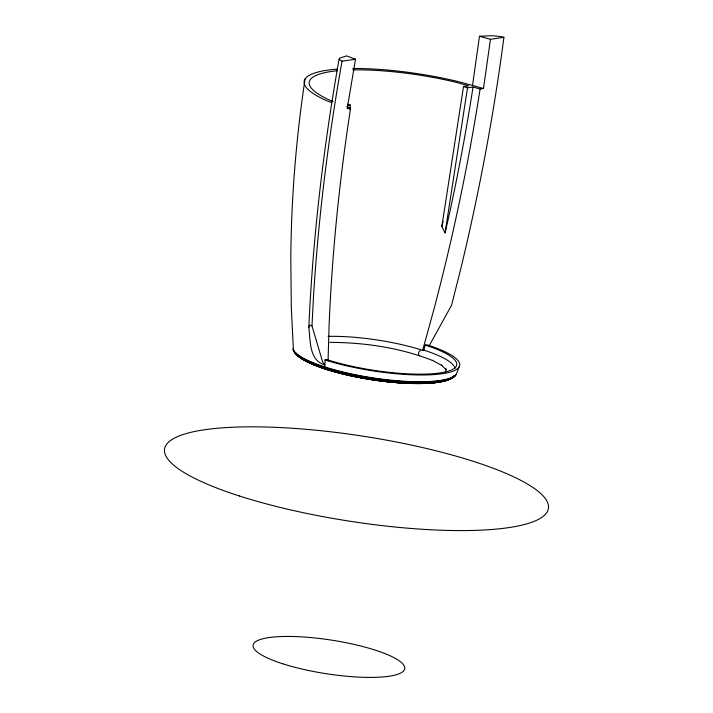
<?xml version="1.0" encoding="UTF-8"?>
<svg xmlns="http://www.w3.org/2000/svg" width="713" height="713" viewBox="0 0 713 713"><rect width="100%" height="100%" fill="white"/><g stroke="black" fill="none" stroke-linecap="round" stroke-linejoin="round"><path stroke-width="1.07" d="M445.839 371.928L445.857 368.746L446.017 369.37M325.021 359.905A84.669 18.761 8.8 0 0 442.416 373.692A84.669 18.761 8.8 0 0 427.096 344.842L425.251 345.11A81.603 18.075 8.8 0 1 440.019 372.926A81.603 18.075 8.8 0 1 326.866 359.628L325.021 359.905C325.948 362.052 322.837 368.541 326.723 369.281M328.06 360.956L329.049 326.518A1266.128 718.731 -72.2 0 1 350.609 108.1L346.768 106.665M355.52 59.215L342.071 61.202L341.509 64.215A1323.292 751.172 -72.2 0 0 313.649 293.872L311.964 325.841L322.615 361.821L324.878 364.913C308.996 360.564 310.44 340.52 308.827 327.374C312.793 238.516 323.176 150.015 338.497 62.423L339.415 58.27L346.563 55.872L355.52 59.215L347.213 108.608L350.609 108.1M429.012 346.117L451.552 305.244L459.921 272.286A1323.292 751.172 -72.2 0 0 503.53 40.311L503.895 37.326L500.784 36.568L492.371 35.703L479.475 36.256L472.523 85.444L458.04 81.549A112.52 24.928 8.8 0 0 352.828 68.501M503.895 37.326L490.446 39.304L483.485 88.492L480.099 88.991L473.031 87.031L467.514 87.842L463.512 86.558L441.837 226.547L445.064 232.91L447.978 220.326A1266.128 718.731 -72.2 0 0 473.031 87.031M305.066 79.009C296.073 138.215 291.323 198.018 290.788 257.892L291.332 308.248L293.391 349.53M349.682 109.526L350.359 105.132L347.356 104.169M445.064 232.91L467.514 87.842M441.837 226.547L443.076 221.226M328.105 336.393A78.519 17.397 8.8 0 1 422.631 350.315L433.459 311.109A1266.128 718.731 -72.2 0 0 480.099 88.991M422.631 350.315L423.861 350.136L425.251 345.11M456.614 373.567L459.047 367.07M308.827 327.374L309.888 325.101L311.964 325.841M463.512 86.558L468.619 85.801L456.106 82.316A107.405 23.796 8.8 0 0 352.801 69.901M347.596 105.542L350.359 105.132M324.736 369.575L327.82 369.12M329.905 342.365C364.869 342.49 400.225 347.757 432.853 360.6L432.408 360.368L441.891 365.502L441.472 365.083L446.097 369.682M479.475 36.256L490.446 39.304M472.523 85.444L483.485 88.492M333.069 101.54L331.028 100.774A107.405 23.796 8.8 0 1 337.115 70.774M331.812 102.681L327.009 100.881A112.52 24.928 8.8 0 1 337.32 69.108M342.071 61.202L339.094 59.295M454.903 375.564A81.852 18.137 8.8 0 1 374.575 379.681A81.852 18.137 8.8 0 1 294.416 351.928M447.791 379.797A80.213 17.772 8.8 0 1 365.564 378.665A80.213 17.772 8.8 0 1 296.332 353.612M454.493 375.76A81.478 18.048 8.8 0 1 374.539 379.851A81.478 18.048 8.8 0 1 294.736 352.231M455.277 375.323A82.191 18.208 8.8 0 1 374.619 379.45A82.191 18.208 8.8 0 1 294.121 351.589M455.937 374.717A82.753 18.333 8.8 0 1 370.457 378.22A82.753 18.333 8.8 0 1 293.025 348.791M456.213 374.361A82.966 18.378 8.8 0 1 374.788 378.532A82.966 18.378 8.8 0 1 293.533 350.404M456.436 373.977A83.136 18.422 8.8 0 1 374.86 378.157A83.136 18.422 8.8 0 1 293.435 349.967M446.944 379.69A79.303 17.567 8.8 0 1 443.406 380.849M441.338 381.357A79.303 17.567 8.8 0 1 434.868 382.444M432.96 382.667A79.303 17.567 8.8 0 1 426.704 383.166M422.194 383.344A79.303 17.567 8.8 0 1 415.875 383.407M409.119 383.264A79.303 17.567 8.8 0 1 302.054 358.354M453.628 376.009A80.658 17.87 8.8 0 1 374.477 380.065A80.658 17.87 8.8 0 1 295.485 352.712M454.065 375.911A81.077 17.959 8.8 0 1 374.503 379.984A81.077 17.959 8.8 0 1 295.093 352.489M419.699 355.564A2.558 1.453 -72.2 0 1 418.54 353.327A2.558 1.453 -72.2 0 1 420.465 350.636M455.625 375.038A82.494 18.28 8.8 0 1 370.412 378.532A82.494 18.28 8.8 0 1 293.221 349.192M423.861 350.136A80.56 17.852 8.8 0 1 454.93 368.559M282.669 663.75A76.719 16.996 8.8 0 0 404.111 670.238A76.719 16.996 8.8 0 0 299.959 636.78A76.719 16.996 8.8 0 0 282.669 663.75M239.416 495.99A194.221 43.03 8.8 0 0 546.871 512.433A194.221 43.03 8.8 0 0 283.204 427.711A194.221 43.03 8.8 0 0 239.416 495.99"/></g></svg>
